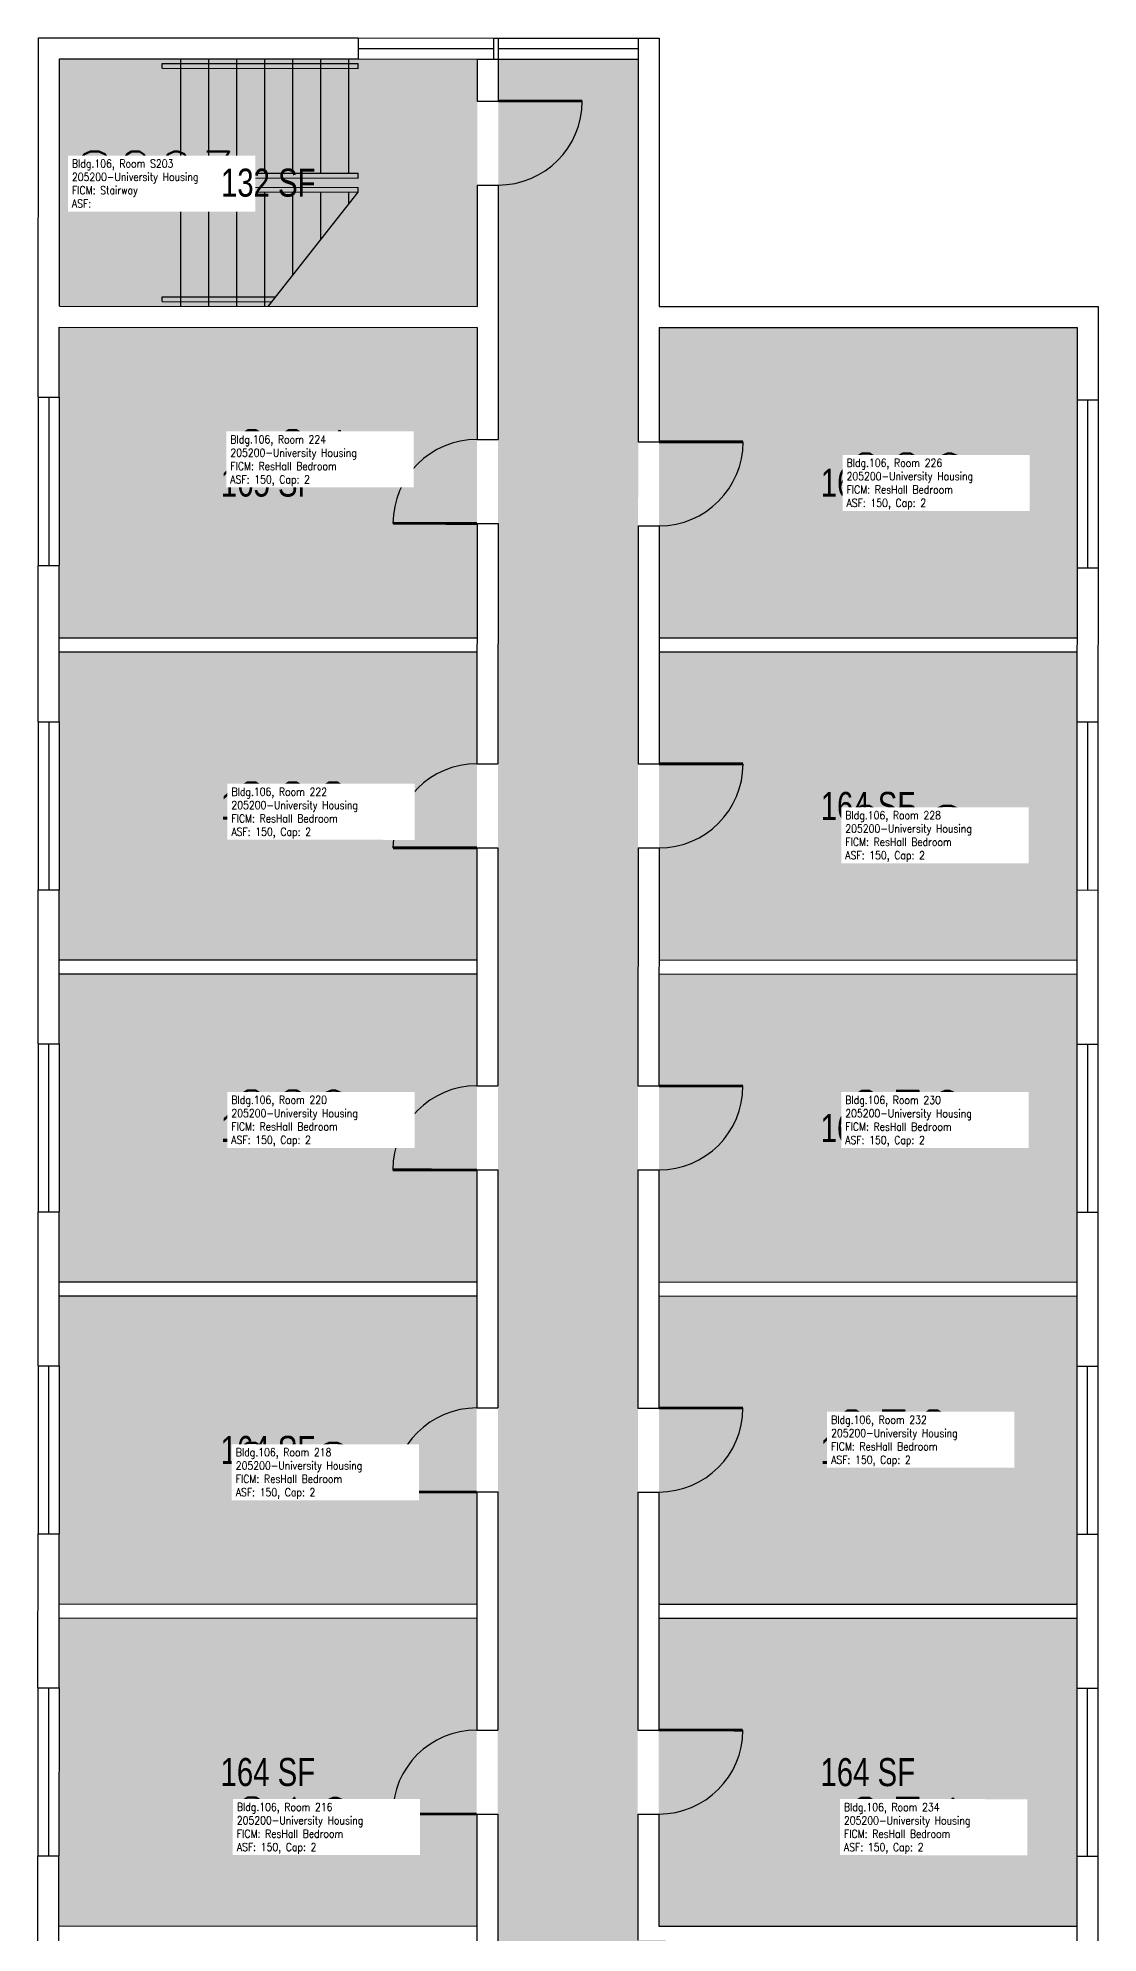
# Model space of a CAD drawing. Header units: inches. Extents: x -394 to 1225, y 0 to 3729.
# Drawn here: x 189 to 643, y 2917 to 3729 of the extents above; entities that cross this region are included whole.
import ezdxf
from ezdxf.enums import TextEntityAlignment as Align

# ---------------------------------------------------------------- set-up
doc = ezdxf.new("R2010")
doc.units = ezdxf.units.IN
doc.header["$LTSCALE"] = 0.25
doc.header["$MEASUREMENT"] = 0
for name, color, linetype in [('A-DOOR', 2, 'CONTINUOUS'), ('A-FLOR', 3, 'CONTINUOUS'), ('A-GLAZ', 1, 'CONTINUOUS'), ('A-GLAZ-SILL', 2, 'CONTINUOUS'), ('A-IDEN-RNUM', 7, 'CONTINUOUS'), ('A-IDEN-SNUM', 4, 'CONTINUOUS'), ('A-IDEN-VNUM', 4, 'CONTINUOUS'), ('A-WALL', 5, 'CONTINUOUS'), ('AREA-TEXT', 3, 'CONTINUOUS'), ('Rooms-Category-Color', 7, 'CONTINUOUS'), ('Rooms-College-Color', 7, 'CONTINUOUS'), ('Rooms-Department-Color', 7, 'CONTINUOUS'), ('Rooms-Division-Color', 7, 'CONTINUOUS'), ('Rooms-Information', 7, 'CONTINUOUS')]:
    doc.layers.add(name, color=color, linetype=linetype)
doc.styles.add('AREA', font='arial.ttf', dxfattribs={"width": 0.75, "height": 24})
doc.styles.add('ROOMSNUMBER', font='SIMPLEX.shx', dxfattribs={"height": 0.18})
doc.styles.add('ROOMVNUMBER', font='simplex.shx', dxfattribs={"width": 0.85})

msp = doc.modelspace()

# ---------------------------------------------------------------- hatches: boundary and pattern name
at = {"layer": 'Rooms-Category-Color', "true_color": 0xadadad}
for points in [[(376.92, 3719.91), (325.92, 3719.92), (197.92, 3719.95), (197.9, 3613.95), (376.9, 3613.91)], [(445.45, 1913.89), (445.44, 1942.89), (445.66, 2822.89), (454.66, 2822.89), (454.66, 2817.89), (478.66, 2817.89), (478.67, 2880.89), (454.67, 2880.89), (454.67, 2875.89), (445.67, 2875.89), (445.67, 2884.89), (457.67, 2884.89), (457.68, 2913.89), (445.68, 2913.89), (445.92, 3719.89), (385.92, 3719.9), (385.43, 1913.9), (445.43, 1913.89)]]:
    msp.add_hatch(color=253, dxfattribs=at).paths.add_polyline_path(points)
at = {"layer": 'Rooms-Category-Color', "true_color": 0x728ef3}
for points in [[(376.85, 3604.91), (197.89, 3604.95), (197.89, 3574.95), (197.87, 3502.97), (197.86, 3471.96), (376.82, 3471.91)], [(633.89, 3574.86), (633.89, 3604.84), (454.85, 3604.89), (454.82, 3471.89), (633.86, 3471.85), (633.87, 3501.85)], [(376.82, 3465.91), (197.86, 3465.96), (197.85, 3435.96), (197.83, 3363.97), (197.83, 3333.96), (376.79, 3333.91)], [(633.85, 3435.86), (633.86, 3465.85), (454.82, 3465.89), (454.79, 3333.89), (633.83, 3333.85), (633.83, 3363.85)], [(376.78, 3327.91), (197.82, 3327.96), (197.82, 3297.96), (197.8, 3225.96), (197.79, 3195.96), (376.75, 3195.91)], [(633.8, 3225.85), (633.82, 3297.85), (633.82, 3327.85), (454.78, 3327.89), (454.75, 3195.89), (633.79, 3195.85)], [(376.75, 3189.91), (197.79, 3189.96), (197.78, 3159.96), (197.76, 3087.96), (197.76, 3057.96), (376.72, 3057.91)], [(633.79, 3189.85), (454.75, 3189.89), (454.72, 3057.89), (633.76, 3057.85)], [(376.72, 3051.91), (197.76, 3051.96), (197.75, 3021.96), (197.73, 2949.96), (197.72, 2919.96), (376.68, 2919.91)], [(633.75, 3021.85), (633.76, 3051.85), (454.72, 3051.89), (454.68, 2919.89), (633.72, 2919.85), (633.73, 2949.85)]]:
    msp.add_hatch(color=171, dxfattribs=at).paths.add_polyline_path(points)
at = {"layer": 'Rooms-College-Color', "true_color": 0xadadad}
for points in [[(376.92, 3719.91), (325.92, 3719.92), (197.92, 3719.95), (197.9, 3613.95), (376.9, 3613.91)], [(445.45, 1913.89), (445.44, 1942.89), (445.66, 2822.89), (454.66, 2822.89), (454.66, 2817.89), (478.66, 2817.89), (478.67, 2880.89), (454.67, 2880.89), (454.67, 2875.89), (445.67, 2875.89), (445.67, 2884.89), (457.67, 2884.89), (457.68, 2913.89), (445.68, 2913.89), (445.92, 3719.89), (385.92, 3719.9), (385.43, 1913.9), (445.43, 1913.89)], [(376.85, 3604.91), (197.89, 3604.95), (197.89, 3574.95), (197.87, 3502.97), (197.86, 3471.96), (376.82, 3471.91)], [(633.89, 3574.86), (633.89, 3604.84), (454.85, 3604.89), (454.82, 3471.89), (633.86, 3471.85), (633.87, 3501.85)], [(376.82, 3465.91), (197.86, 3465.96), (197.85, 3435.96), (197.83, 3363.97), (197.83, 3333.96), (376.79, 3333.91)], [(633.85, 3435.86), (633.86, 3465.85), (454.82, 3465.89), (454.79, 3333.89), (633.83, 3333.85), (633.83, 3363.85)], [(376.78, 3327.91), (197.82, 3327.96), (197.82, 3297.96), (197.8, 3225.96), (197.79, 3195.96), (376.75, 3195.91)], [(633.8, 3225.85), (633.82, 3297.85), (633.82, 3327.85), (454.78, 3327.89), (454.75, 3195.89), (633.79, 3195.85)], [(376.75, 3189.91), (197.79, 3189.96), (197.78, 3159.96), (197.76, 3087.96), (197.76, 3057.96), (376.72, 3057.91)], [(633.79, 3189.85), (454.75, 3189.89), (454.72, 3057.89), (633.76, 3057.85)], [(376.72, 3051.91), (197.76, 3051.96), (197.75, 3021.96), (197.73, 2949.96), (197.72, 2919.96), (376.68, 2919.91)], [(633.75, 3021.85), (633.76, 3051.85), (454.72, 3051.89), (454.68, 2919.89), (633.72, 2919.85), (633.73, 2949.85)]]:
    msp.add_hatch(color=253, dxfattribs=at).paths.add_polyline_path(points)
at = {"layer": 'Rooms-Department-Color', "true_color": 0xacacac}
for points in [[(376.92, 3719.91), (325.92, 3719.92), (197.92, 3719.95), (197.9, 3613.95), (376.9, 3613.91)], [(445.45, 1913.89), (445.44, 1942.89), (445.66, 2822.89), (454.66, 2822.89), (454.66, 2817.89), (478.66, 2817.89), (478.67, 2880.89), (454.67, 2880.89), (454.67, 2875.89), (445.67, 2875.89), (445.67, 2884.89), (457.67, 2884.89), (457.68, 2913.89), (445.68, 2913.89), (445.92, 3719.89), (385.92, 3719.9), (385.43, 1913.9), (445.43, 1913.89)]]:
    msp.add_hatch(color=253, dxfattribs=at).paths.add_polyline_path(points)
at = {"layer": 'Rooms-Department-Color', "true_color": 0x604aed}
for points in [[(376.85, 3604.91), (197.89, 3604.95), (197.89, 3574.95), (197.87, 3502.97), (197.86, 3471.96), (376.82, 3471.91)], [(633.89, 3574.86), (633.89, 3604.84), (454.85, 3604.89), (454.82, 3471.89), (633.86, 3471.85), (633.87, 3501.85)], [(376.82, 3465.91), (197.86, 3465.96), (197.85, 3435.96), (197.83, 3363.97), (197.83, 3333.96), (376.79, 3333.91)], [(633.85, 3435.86), (633.86, 3465.85), (454.82, 3465.89), (454.79, 3333.89), (633.83, 3333.85), (633.83, 3363.85)], [(376.78, 3327.91), (197.82, 3327.96), (197.82, 3297.96), (197.8, 3225.96), (197.79, 3195.96), (376.75, 3195.91)], [(633.8, 3225.85), (633.82, 3297.85), (633.82, 3327.85), (454.78, 3327.89), (454.75, 3195.89), (633.79, 3195.85)], [(376.75, 3189.91), (197.79, 3189.96), (197.78, 3159.96), (197.76, 3087.96), (197.76, 3057.96), (376.72, 3057.91)], [(633.79, 3189.85), (454.75, 3189.89), (454.72, 3057.89), (633.76, 3057.85)], [(376.72, 3051.91), (197.76, 3051.96), (197.75, 3021.96), (197.73, 2949.96), (197.72, 2919.96), (376.68, 2919.91)], [(633.75, 3021.85), (633.76, 3051.85), (454.72, 3051.89), (454.68, 2919.89), (633.72, 2919.85), (633.73, 2949.85)]]:
    msp.add_hatch(color=173, dxfattribs=at).paths.add_polyline_path(points)
at = {"layer": 'Rooms-Division-Color', "true_color": 0xadadad}
for points in [[(376.92, 3719.91), (325.92, 3719.92), (197.92, 3719.95), (197.9, 3613.95), (376.9, 3613.91)], [(445.45, 1913.89), (445.44, 1942.89), (445.66, 2822.89), (454.66, 2822.89), (454.66, 2817.89), (478.66, 2817.89), (478.67, 2880.89), (454.67, 2880.89), (454.67, 2875.89), (445.67, 2875.89), (445.67, 2884.89), (457.67, 2884.89), (457.68, 2913.89), (445.68, 2913.89), (445.92, 3719.89), (385.92, 3719.9), (385.43, 1913.9), (445.43, 1913.89)]]:
    msp.add_hatch(color=253, dxfattribs=at).paths.add_polyline_path(points)
at = {"layer": 'Rooms-Division-Color', "true_color": 0x604aed}
for points in [[(376.85, 3604.91), (197.89, 3604.95), (197.89, 3574.95), (197.87, 3502.97), (197.86, 3471.96), (376.82, 3471.91)], [(633.89, 3574.86), (633.89, 3604.84), (454.85, 3604.89), (454.82, 3471.89), (633.86, 3471.85), (633.87, 3501.85)], [(376.82, 3465.91), (197.86, 3465.96), (197.85, 3435.96), (197.83, 3363.97), (197.83, 3333.96), (376.79, 3333.91)], [(633.85, 3435.86), (633.86, 3465.85), (454.82, 3465.89), (454.79, 3333.89), (633.83, 3333.85), (633.83, 3363.85)], [(376.78, 3327.91), (197.82, 3327.96), (197.82, 3297.96), (197.8, 3225.96), (197.79, 3195.96), (376.75, 3195.91)], [(633.8, 3225.85), (633.82, 3297.85), (633.82, 3327.85), (454.78, 3327.89), (454.75, 3195.89), (633.79, 3195.85)], [(376.75, 3189.91), (197.79, 3189.96), (197.78, 3159.96), (197.76, 3087.96), (197.76, 3057.96), (376.72, 3057.91)], [(633.79, 3189.85), (454.75, 3189.89), (454.72, 3057.89), (633.76, 3057.85)], [(376.72, 3051.91), (197.76, 3051.96), (197.75, 3021.96), (197.73, 2949.96), (197.72, 2919.96), (376.68, 2919.91)], [(633.75, 3021.85), (633.76, 3051.85), (454.72, 3051.89), (454.68, 2919.89), (633.72, 2919.85), (633.73, 2949.85)]]:
    msp.add_hatch(color=173, dxfattribs=at).paths.add_polyline_path(points)

# ---------------------------------------------------------------- linework, layer by layer
at = {"layer": 'A-DOOR', "const_width": 1.2}
for points in [[(385.92, 3701.9), (421.92, 3701.89)], [(454.84, 3555.89), (490.84, 3555.88)], [(376.83, 3520.91), (340.83, 3520.92)], [(454.81, 3417.89), (490.81, 3417.88)], [(376.8, 3381.91), (340.8, 3381.92)], [(454.77, 3279.89), (490.77, 3279.88)], [(376.76, 3243.91), (340.76, 3243.92)], [(454.74, 3141.89), (490.74, 3141.88)], [(376.73, 3105.91), (340.73, 3105.92)], [(454.7, 3003.89), (490.7, 3003.88)], [(376.7, 2967.91), (340.7, 2967.92)]]:
    msp.add_lwpolyline(points, dxfattribs=at)
at = {"layer": 'A-DOOR'}
for centre, start, end in [((385.92, 3701.9), 269.98581, 359.98581), ((376.83, 3520.91), 89.98581, 179.98581), ((454.84, 3555.89), 269.98581, 359.98581), ((376.8, 3381.91), 89.98581, 179.98581), ((454.81, 3417.89), 269.98581, 359.98581), ((376.76, 3243.91), 89.98581, 179.98581), ((454.77, 3279.89), 269.98581, 359.98581), ((376.73, 3105.91), 89.98581, 179.98581), ((454.74, 3141.89), 269.98581, 359.98581), ((376.7, 2967.91), 89.98581, 179.98581), ((454.7, 3003.89), 269.98581, 359.98581)]:
    msp.add_arc(centre, 36, start, end, dxfattribs=at)
at = {"layer": 'A-FLOR'}
for p, q in [((249.91, 3670.95), (249.92, 3719.94)), ((261.91, 3670.94), (261.92, 3719.94)), ((273.91, 3670.94), (273.92, 3719.93)), ((285.91, 3670.94), (285.92, 3719.93)), ((297.91, 3670.93), (297.92, 3719.93)), ((309.91, 3670.93), (309.92, 3719.92)), ((321.91, 3670.93), (321.92, 3719.92)), ((241.96, 3717.94), (325.92, 3717.92)), ((241.96, 3715.93), (241.96, 3717.94)), ((241.96, 3715.93), (325.92, 3715.91)), ((325.92, 3715.91), (325.92, 3717.92)), ((241.95, 3670.95), (325.91, 3670.93)), ((241.95, 3662.93), (241.95, 3670.95)), ((325.91, 3668.92), (325.91, 3670.93)), ((241.95, 3662.93), (325.91, 3662.91)), ((243.95, 3668.94), (325.91, 3668.92)), ((243.95, 3664.94), (243.95, 3668.94)), ((243.95, 3664.94), (325.91, 3664.92)), ((249.89, 3613.94), (249.9, 3662.93)), ((261.89, 3613.94), (261.9, 3662.93)), ((273.89, 3613.93), (273.9, 3662.92)), ((285.89, 3613.93), (285.9, 3662.92)), ((287.4, 3613.93), (325.91, 3662.91)), ((297.89, 3627.28), (297.9, 3662.92)), ((309.9, 3642.55), (309.9, 3662.92)), ((321.9, 3657.82), (321.9, 3662.91)), ((325.91, 3662.91), (325.91, 3664.92)), ((241.94, 3615.94), (241.94, 3617.95)), ((241.94, 3617.95), (290.55, 3617.94)), ((241.94, 3615.94), (288.97, 3615.93))]:
    msp.add_line(p, q, dxfattribs=at)
at = {"layer": 'A-GLAZ'}
for p, q in [((325.92, 3724.42), (383.92, 3724.41)), ((385.92, 3724.4), (445.92, 3724.39)), ((193.39, 3574.95), (193.37, 3502.95)), ((638.39, 3573.83), (638.37, 3501.83)), ((193.35, 3435.96), (193.33, 3363.96)), ((638.35, 3435.85), (638.33, 3363.85)), ((193.32, 3297.94), (193.3, 3225.94)), ((638.32, 3297.83), (638.3, 3225.83)), ((193.28, 3159.94), (193.26, 3087.94)), ((638.28, 3159.83), (638.26, 3087.83)), ((193.25, 3021.94), (193.23, 2949.94)), ((638.25, 3021.83), (638.23, 2949.83))]:
    msp.add_line(p, q, dxfattribs=at)
at = {"layer": 'A-GLAZ-SILL'}
for p, q in [((325.92, 3728.92), (383.92, 3728.91)), ((385.92, 3728.9), (445.92, 3728.89)), ((325.92, 3719.92), (383.92, 3719.91)), ((385.92, 3719.9), (445.92, 3719.89)), ((188.89, 3574.97), (188.87, 3502.97)), ((197.89, 3574.97), (197.87, 3502.97)), ((633.89, 3573.85), (633.87, 3501.85)), ((642.89, 3573.84), (642.87, 3501.84)), ((188.85, 3435.97), (188.83, 3363.97)), ((197.85, 3435.97), (197.83, 3363.97)), ((633.85, 3435.86), (633.83, 3363.86)), ((642.85, 3435.86), (642.83, 3363.86)), ((188.82, 3297.96), (188.8, 3225.96)), ((197.82, 3297.96), (197.8, 3225.96)), ((633.82, 3297.85), (633.8, 3225.85)), ((642.82, 3297.84), (642.8, 3225.84)), ((188.78, 3159.96), (188.76, 3087.96)), ((197.78, 3159.96), (197.76, 3087.96)), ((633.78, 3159.85), (633.76, 3087.85)), ((642.78, 3159.84), (642.76, 3087.84)), ((188.75, 3021.96), (188.73, 2949.96)), ((197.75, 3021.96), (197.73, 2949.96)), ((633.75, 3021.85), (633.73, 2949.85)), ((642.75, 3021.84), (642.73, 2949.84))]:
    msp.add_line(p, q, dxfattribs=at)
at = {"layer": 'A-WALL'}
for p, q in [((188.89, 3574.95), (188.92, 3728.95)), ((188.92, 3728.95), (325.92, 3728.92)), ((325.92, 3728.92), (325.92, 3719.92)), ((383.92, 3728.91), (383.92, 3719.91)), ((383.92, 3728.91), (385.92, 3728.9)), ((385.92, 3728.9), (385.92, 3701.9)), ((445.92, 3728.89), (445.85, 3604.89)), ((445.92, 3728.89), (454.92, 3728.89)), ((454.92, 3728.89), (454.9, 3613.89)), ((197.9, 3613.95), (197.92, 3719.95)), ((197.92, 3719.95), (325.92, 3719.92)), ((376.92, 3719.91), (376.92, 3701.9)), ((376.92, 3719.91), (385.92, 3719.9)), ((376.92, 3701.9), (385.92, 3701.9)), ((376.91, 3665.9), (376.86, 3613.91)), ((376.91, 3665.9), (385.91, 3665.9)), ((385.91, 3665.9), (385.85, 3604.9)), ((197.9, 3613.95), (376.86, 3613.91)), ((385.9, 3613.9), (385.89, 3613.9)), ((454.9, 3613.89), (642.9, 3613.84)), ((642.9, 3613.84), (642.89, 3573.84)), ((197.89, 3604.95), (376.85, 3604.91)), ((197.89, 3574.95), (197.89, 3604.95)), ((376.85, 3604.91), (376.84, 3556.91)), ((385.85, 3604.9), (385.84, 3556.9)), ((445.85, 3604.89), (445.84, 3555.89)), ((445.89, 3604.89), (445.85, 3604.89)), ((454.85, 3604.89), (454.84, 3555.89)), ((454.85, 3604.89), (633.89, 3604.84)), ((633.89, 3604.84), (633.89, 3573.85)), ((188.89, 3574.95), (197.89, 3574.95)), ((633.89, 3573.85), (642.89, 3573.84)), ((376.84, 3556.91), (385.84, 3556.9)), ((445.84, 3555.89), (454.84, 3555.89)), ((376.83, 3520.91), (376.81, 3417.91)), ((376.83, 3520.91), (385.83, 3520.9)), ((385.83, 3520.9), (385.81, 3417.91)), ((445.83, 3519.89), (445.81, 3417.89)), ((445.83, 3519.89), (454.83, 3519.89)), ((454.83, 3519.89), (454.81, 3417.89)), ((188.85, 3435.96), (188.87, 3502.95)), ((188.87, 3502.95), (197.87, 3502.95)), ((197.85, 3435.96), (197.87, 3502.95)), ((633.87, 3501.85), (633.85, 3435.85)), ((633.87, 3501.85), (642.87, 3501.84)), ((642.87, 3501.84), (642.85, 3435.84)), ((197.86, 3471.96), (376.82, 3471.91)), ((454.82, 3471.89), (633.86, 3471.85)), ((197.86, 3465.96), (376.82, 3465.91)), ((454.82, 3465.89), (633.86, 3465.85)), ((188.85, 3435.96), (197.85, 3435.96)), ((633.85, 3435.85), (642.85, 3435.84)), ((376.81, 3417.91), (385.81, 3417.91)), ((445.81, 3417.89), (454.81, 3417.89)), ((376.8, 3381.91), (376.77, 3279.91)), ((376.8, 3381.91), (385.8, 3381.91)), ((385.8, 3381.91), (385.77, 3279.91)), ((445.8, 3381.89), (445.77, 3279.89)), ((445.8, 3381.89), (454.8, 3381.89)), ((454.8, 3381.89), (454.77, 3279.89)), ((188.82, 3297.96), (188.83, 3363.96)), ((188.83, 3363.96), (197.83, 3363.96)), ((197.82, 3297.96), (197.83, 3363.96)), ((633.83, 3363.85), (633.82, 3297.85)), ((633.83, 3363.85), (642.83, 3363.84)), ((642.83, 3363.84), (642.82, 3297.84)), ((197.83, 3333.96), (376.79, 3333.91)), ((454.79, 3333.89), (633.83, 3333.85)), ((197.82, 3327.96), (376.78, 3327.91)), ((454.78, 3327.89), (633.82, 3327.85)), ((188.82, 3297.96), (197.82, 3297.96)), ((633.82, 3297.85), (642.82, 3297.84)), ((376.77, 3279.91), (385.77, 3279.91)), ((445.77, 3279.89), (454.77, 3279.89)), ((376.76, 3243.91), (376.74, 3141.91)), ((376.76, 3243.91), (385.76, 3243.91)), ((385.76, 3243.91), (385.74, 3141.91)), ((445.76, 3243.89), (445.74, 3141.89)), ((445.76, 3243.89), (454.76, 3243.89)), ((454.76, 3243.89), (454.74, 3141.89)), ((188.78, 3159.96), (188.8, 3225.96)), ((188.8, 3225.96), (197.8, 3225.96)), ((197.78, 3159.96), (197.8, 3225.96)), ((633.8, 3225.85), (633.78, 3159.85)), ((633.8, 3225.85), (642.8, 3225.84)), ((642.8, 3225.84), (642.78, 3159.84)), ((197.79, 3195.96), (376.75, 3195.91)), ((454.75, 3195.89), (633.79, 3195.85)), ((197.79, 3189.96), (376.75, 3189.91)), ((454.75, 3189.89), (633.79, 3189.85)), ((188.78, 3159.96), (197.78, 3159.96)), ((633.78, 3159.85), (642.78, 3159.84)), ((376.74, 3141.91), (385.74, 3141.91)), ((445.74, 3141.89), (454.74, 3141.89)), ((376.73, 3105.91), (376.7, 3003.91)), ((376.73, 3105.91), (385.73, 3105.91)), ((385.73, 3105.91), (385.7, 3003.91)), ((445.73, 3105.89), (445.7, 3003.89)), ((445.73, 3105.89), (454.73, 3105.89)), ((454.73, 3105.89), (454.7, 3003.89)), ((188.75, 3021.96), (188.76, 3087.96)), ((188.76, 3087.96), (197.76, 3087.96)), ((197.75, 3021.96), (197.76, 3087.96)), ((633.76, 3087.85), (633.75, 3021.85)), ((633.76, 3087.85), (642.76, 3087.84)), ((642.76, 3087.84), (642.75, 3021.84)), ((197.76, 3057.96), (376.72, 3057.91)), ((454.72, 3057.89), (633.76, 3057.85)), ((197.76, 3051.96), (376.72, 3051.91)), ((454.72, 3051.89), (633.76, 3051.85)), ((188.75, 3021.96), (197.75, 3021.96)), ((633.75, 3021.85), (642.75, 3021.84)), ((376.7, 3003.91), (385.7, 3003.91)), ((445.7, 3003.89), (454.7, 3003.89)), ((376.7, 2967.91), (376.67, 2865.91)), ((376.7, 2967.91), (385.7, 2967.91)), ((385.7, 2967.91), (385.67, 2865.91)), ((445.7, 2967.89), (445.68, 2913.89)), ((445.7, 2967.89), (454.7, 2967.89)), ((454.7, 2967.89), (454.68, 2919.89)), ((188.71, 2883.96), (188.73, 2949.96)), ((188.73, 2949.96), (197.73, 2949.96)), ((197.71, 2883.96), (197.73, 2949.96)), ((633.73, 2949.85), (633.7, 2820.85)), ((633.73, 2949.85), (642.73, 2949.84)), ((642.73, 2949.84), (642.7, 2820.85)), ((197.72, 2919.96), (376.68, 2919.91)), ((454.68, 2919.89), (633.72, 2919.85))]:
    msp.add_line(p, q, dxfattribs=at)

# ---------------------------------------------------------------- texts
at = {"layer": 'A-IDEN-RNUM', "style": 'ROOMSNUMBER'}
for s, p in [('S203-00', (235.28, 3663.75)), ('0224-00', (297.88, 3548.93)), ('0226-00', (560.88, 3538.86)), ('0222-00', (297.84, 3397.93)), ('0228-00', (560.84, 3387.86)), ('0220-00', (297.81, 3265.93)), ('0230-00', (560.82, 3265.86)), ('0232-00', (554.79, 3128.86)), ('0218-00', (297.78, 3114.93)), ('0216-00', (297.73, 2962.93)), ('0234-00', (560.75, 2962.86))]:
    msp.add_text(s, height=2.16, rotation=359.98581, dxfattribs=at).set_placement(p, align=Align.MIDDLE)
at = {"layer": 'A-IDEN-SNUM', "style": 'ROOMSNUMBER'}
for s, p in [('1060S20300', (235.28, 3663.75)), ('1060022400', (297.88, 3548.93)), ('1060022600', (560.88, 3538.86)), ('1060022200', (297.84, 3397.93)), ('1060022800', (560.84, 3387.86)), ('1060022000', (297.81, 3265.93)), ('1060023000', (560.82, 3265.86)), ('1060023200', (554.79, 3128.86)), ('1060021800', (297.78, 3114.93)), ('1060021600', (297.73, 2962.93)), ('1060023400', (560.75, 2962.86))]:
    msp.add_text(s, height=2.16, rotation=359.98581, dxfattribs=at).set_placement(p, align=Align.MIDDLE)
at = {"layer": 'A-IDEN-VNUM', "style": 'ROOMVNUMBER', "width": 0.85}
for s, p in [('S203', (239.23, 3668.24)), ('224', (297.88, 3548.93)), ('226', (560.88, 3538.86)), ('222', (297.84, 3397.93)), ('228', (560.84, 3387.86)), ('220', (297.81, 3265.93)), ('230', (560.81, 3265.86)), ('232', (554.77, 3128.86)), ('218', (297.77, 3114.93)), ('216', (297.73, 2962.93)), ('234', (560.73, 2962.86))]:
    msp.add_text(s, height=24, rotation=359.98581, dxfattribs=at).set_placement(p, align=Align.MIDDLE)
at = {"layer": 'AREA-TEXT', "style": 'AREA', "width": 0.75}
for s, p in [('132 SF', (287.41, 3666.93)), ('165 SF', (287.36, 3538.43)), ('165 SF', (544.36, 3538.37)), ('164 SF', (287.32, 3399.93)), ('164 SF', (544.32, 3399.87)), ('164 SF', (287.29, 3261.93)), ('164 SF', (544.29, 3261.87)), ('164 SF', (287.25, 3123.93)), ('164 SF', (544.25, 3123.87)), ('164 SF', (287.22, 2985.93)), ('164 SF', (544.22, 2985.87))]:
    msp.add_text(s, height=12, dxfattribs=at).set_placement(p, align=Align.MIDDLE_CENTER)

# ---------------------------------------------------------------- next in the draw order: texts
at = {"layer": 'Rooms-Information', "char_height": 3.4286, "width": 76.8, "attachment_point": 7, "rotation": 359.98581, "style": 'ROOMVNUMBER', "bg_fill": 3, "box_fill_scale": 1.5, "bg_fill_color": 256, "bg_fill_true_color": 13158600, "bg_fill_transparency": 0}
for s, insert in [('Bldg.106, Room S203^M^J205200-University Housing^M^JFICM: Stairway^M^JASF: ', (203.28, 3656.25)), ('Bldg.106, Room 224^M^J205200-University Housing^M^JFICM: ResHall Bedroom^M^JASF: 150, Cap: 2', (271.16, 3536.93)), ('Bldg.106, Room 226^M^J205200-University Housing^M^JFICM: ResHall Bedroom^M^JASF: 150, Cap: 2', (535.13, 3526.87)), ('Bldg.106, Room 222^M^J205200-University Housing^M^JFICM: ResHall Bedroom^M^JASF: 150, Cap: 2', (271.61, 3385.93)), ('Bldg.106, Room 228^M^J205200-University Housing^M^JFICM: ResHall Bedroom^M^JASF: 150, Cap: 2', (534.61, 3375.87)), ('Bldg.106, Room 220^M^J205200-University Housing^M^JFICM: ResHall Bedroom^M^JASF: 150, Cap: 2', (271.58, 3253.93)), ('Bldg.106, Room 230^M^J205200-University Housing^M^JFICM: ResHall Bedroom^M^JASF: 150, Cap: 2', (534.58, 3253.87)), ('Bldg.106, Room 232^M^J205200-University Housing^M^JFICM: ResHall Bedroom^M^JASF: 150, Cap: 2', (528.54, 3116.87)), ('Bldg.106, Room 218^M^J205200-University Housing^M^JFICM: ResHall Bedroom^M^JASF: 150, Cap: 2', (273.48, 3102.93)), ('Bldg.106, Room 216^M^J205200-University Housing^M^JFICM: ResHall Bedroom^M^JASF: 150, Cap: 2', (273.93, 2950.93)), ('Bldg.106, Room 234^M^J205200-University Housing^M^JFICM: ResHall Bedroom^M^JASF: 150, Cap: 2', (534.02, 2950.87))]:
    msp.add_mtext(s, dxfattribs=dict(at, insert=insert))

doc.saveas('drawing.dxf')
